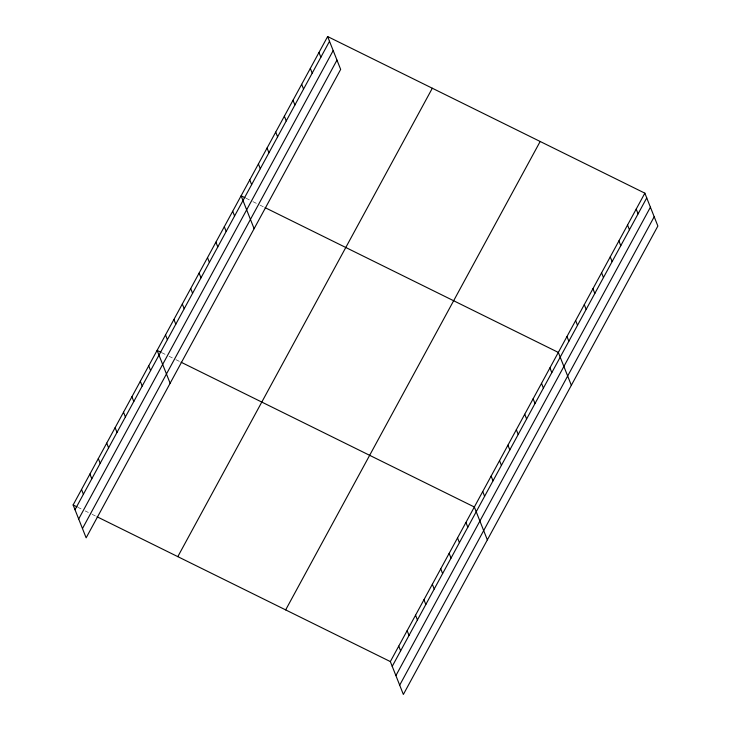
<?xml version="1.0" encoding="UTF-8"?>
<svg xmlns="http://www.w3.org/2000/svg" width="731" height="731" viewBox="0 0 731 731"><rect width="100%" height="100%" fill="white"/><g stroke="black" fill="none" stroke-linecap="round" stroke-linejoin="round"><path stroke-width="0.55" stroke-dasharray="3.65 2.74" d="M246.091 198.275L252.067 201.226M253.063 201.719L259.048 204.671M260.044 205.164L264.037 207.129M162.099 352.845L165.087 354.325M169.08 356.289L175.056 359.241M176.061 359.734L180.045 361.708M78.107 507.424L81.104 508.895M85.088 510.868L91.073 513.82M92.069 514.313L96.053 516.278"/><path stroke-width="1.1" d="M327.634 36.55L340.655 69.418L86.139 537.833L73.127 504.957L327.634 36.55L644.861 193.167L657.873 226.043L403.366 694.45L390.345 661.582L97.049 516.771M75.001 509.708L329.517 41.292M78.683 518.992L333.19 50.576M82.466 528.55L336.973 60.143M177.807 556.647L432.323 88.232M285.666 609.892L540.172 141.485M390.345 661.582L644.861 193.167M392.227 666.325L646.734 197.918M395.9 675.608L650.416 207.193M399.693 685.166L654.199 216.76M245.095 197.781L241.102 195.807L254.114 228.684M265.033 207.622L558.329 352.424L571.34 385.301M161.103 352.351L157.11 350.387L170.131 383.254M181.041 362.201L474.337 507.003L487.349 539.871M73.127 504.957L77.111 506.93M636.208 209.093L638.081 213.836M627.554 225.02L629.428 229.762M618.901 240.947L620.774 245.689M610.248 256.873L612.121 261.616M601.595 272.8L603.468 277.542M592.942 288.727L594.815 293.469M584.288 304.653L586.161 309.396M575.635 320.58L577.508 325.322M566.982 336.498L568.855 341.249M549.931 367.885L551.804 372.627M541.525 383.346L543.407 388.088M533.127 398.797L535.01 403.549M524.73 414.258L526.612 419M516.333 429.718L518.206 434.461M507.935 445.17L509.809 449.921M499.538 460.631L501.411 465.373M491.131 476.091L493.014 480.834M318.981 52.477L320.863 57.219M482.734 491.543L484.616 496.294M310.328 68.403L312.21 73.146M301.675 84.33L303.557 89.072M465.939 522.464L467.813 527.206M293.021 100.257L294.904 104.999M457.542 537.915L459.415 542.667M284.368 116.183L286.25 120.926M449.145 553.376L451.018 558.118M275.715 132.11L277.597 136.852M440.738 568.837L442.62 573.579M267.062 148.028L268.944 152.779M432.341 584.288L434.223 589.04M258.409 163.954L260.291 168.706M423.943 599.749L425.826 604.491M249.755 179.881L251.638 184.632M415.546 615.21L417.419 619.952M407.149 630.661L409.022 635.413M232.705 211.268L234.587 216.011M398.751 646.122L400.625 650.864M224.307 226.729L226.181 231.471M215.91 242.18L217.783 246.932M207.503 257.641L209.386 262.383M199.106 273.102L200.988 277.844M190.709 288.553L192.591 293.305M182.311 304.014L184.194 308.756M173.914 319.474L175.787 324.217M165.517 334.926L167.39 339.677M148.713 365.847L150.595 370.59M140.315 381.299L142.198 386.05M131.918 396.759L133.8 401.502M123.521 412.22L125.394 416.962M115.123 427.672L116.997 432.423M106.726 443.132L108.599 447.875M98.319 458.584L100.202 463.335M89.922 474.044L91.804 478.787M81.525 489.505L83.407 494.247"/></g></svg>
